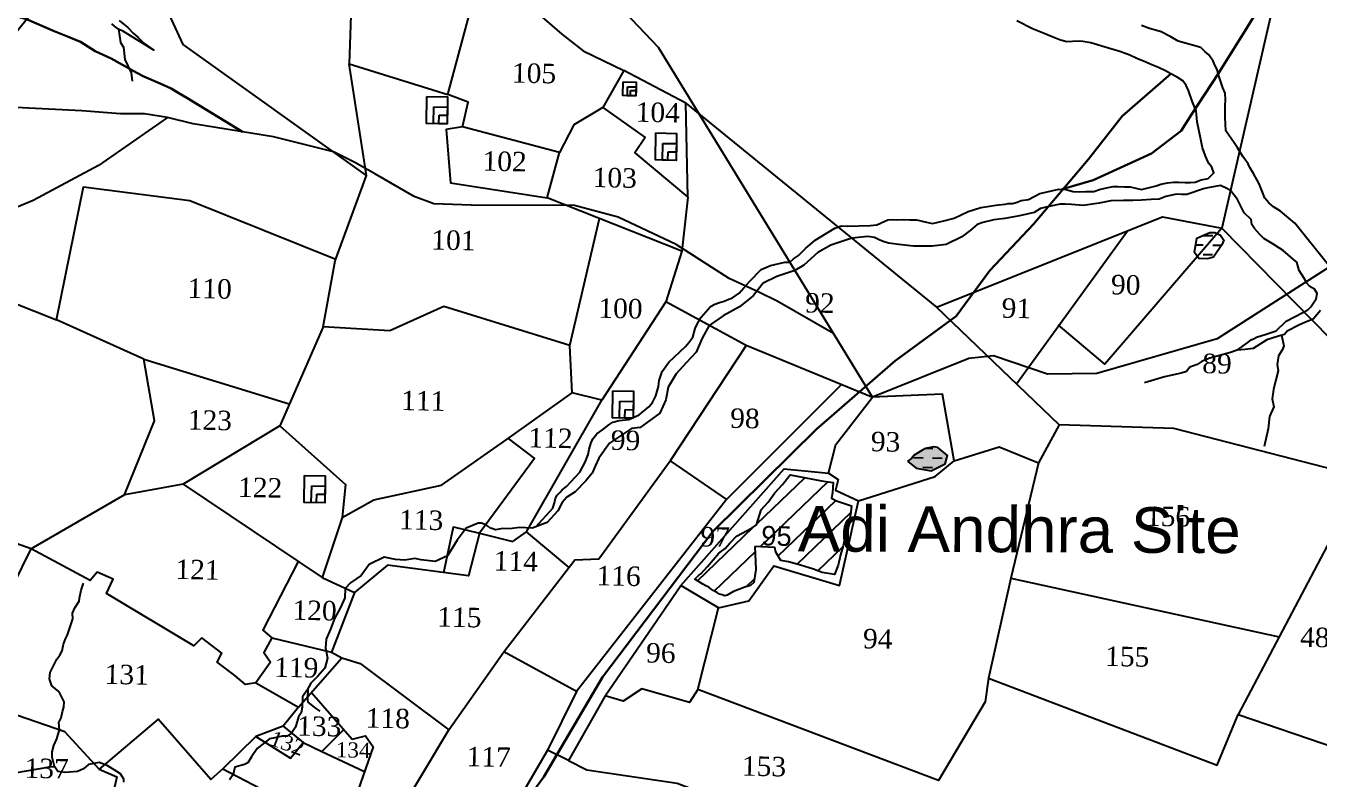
# Model space of a CAD drawing. Header units: inches. Extents: x 304037 to 460575, y 1453943 to 1639883.
# Drawn here: x 336193 to 337046, y 1598648 to 1599145 of the extents above; entities that cross this region are included whole.
import ezdxf

# ---------------------------------------------------------------- set-up
doc = ezdxf.new("R2010")
doc.units = ezdxf.units.IN
doc.header["$MEASUREMENT"] = 0
doc.linetypes.add('ACAD_ISO02W100', pattern=[15, 12, -3])
doc.linetypes.add('ACAD_ISO07W100', pattern=[3, 0, -3])
for name, color, linetype in [('CARTTRACK', 30, 'ACAD_ISO02W100'), ('NALA', 4, 'Continuous'), ('SQUAREWELL', 5, 'Continuous'), ('SURVEY_BND', 7, 'Continuous'), ('SURVEY_NO', 7, 'Continuous'), ('VILLAGE_AREA', 1, 'Continuous'), ('WATER_BODY', 4, 'Continuous')]:
    doc.layers.add(name, color=color, linetype=linetype)
doc.layers.add('FOOTPATH', color=150, linetype='ACAD_ISO07W100', lineweight=30)
doc.styles.get("Standard").update_dxf_attribs({"font": 'arial.ttf'})
pattern_1 = [(180, (-977.96986, -291.534), (-0.625, -0.625), [0.625, -0.625])]

# ---------------------------------------------------------------- blocks, each defined once
blk = doc.blocks.new('CHEPINAPI')
at = {"layer": 'VILLAGE_AREA', "linetype": 'ByBlock'}
h = blk.add_hatch(dxfattribs=at)
h.set_pattern_fill('ANSI31', color=256, scale=10, angle=180, style=0)
h.set_pattern_definition([(225, (-977.9699, -291.534), (0.8838835, -0.8838835), [])])
h.paths.add_polyline_path([(166.504, 121.722), (165.778, 120.84), (165.02, 119.956), (165.319, 119.773), (165.513, 119.664), (165.708, 119.571), (165.903, 119.477), (166.066, 119.353), (166.199, 119.259), (166.433, 119.143), (166.97, 118.933), (167.126, 118.971), (167.523, 119.236), (168.704, 119.715), (168.848, 119.859), (168.968, 120.698), (168.877, 122.212), (170.183, 122.182), (170.26, 121.882), (170.598, 121.33), (171.107, 121.263), (171.898, 121.056), (172.751, 120.81), (173.335, 120.603), (174.141, 120.481), (174.364, 121.094), (174.51, 121.785), (174.663, 122.376), (174.824, 123.201), (174.978, 123.807), (175.124, 124.428), (175.16, 125.018), (173.891, 125.428), (173.894, 125.483), (173.848, 125.507), (173.909, 125.844), (173.94, 126.542), (173.152, 126.632), (172.007, 126.819), (171.098, 126.968), (170.612, 126.334), (170.101, 125.774), (169.678, 125.139), (169.23, 124.629), (168.938, 123.597), (167.657, 122.874), (167.213, 122.391), (166.932, 122.041)])
h.paths.add_polyline_path([(168.961, 123.904), (171.295, 123.904), (171.295, 121.955), (168.961, 121.955)], flags=25)
h.paths.add_polyline_path([(170.922, 121.082), (201.525, 121.602), (201.444, 126.316), (170.842, 125.795)], flags=9)
at = {"layer": 'WATER_BODY', "linetype": 'ByBlock'}
h = blk.add_hatch(dxfattribs=at)
h.set_pattern_fill('DASH', color=256, scale=5, angle=180, style=0)
h.set_pattern_definition(pattern_1)
h.paths.add_polyline_path([(199.159, 142.679), (199.269, 143), (199.049, 143.312), (198.83, 143.417), (197.564, 141.883), (197.661, 141.757), (198.22, 141.757), (198.626, 141.867)])
h.paths.add_polyline_path([(198.83, 143.417), (198.676, 143.49), (198.347, 143.473), (197.509, 143.093), (197.365, 142.138), (197.564, 141.883)])
h = blk.add_hatch(dxfattribs=at)
h.set_pattern_fill('DASH', color=256, scale=10, style=0)
h.set_pattern_definition([(0, (-507.8973, -468.7376), (1.25, 1.25), [1.25, -1.25])])
h.paths.add_polyline_path([(76.703, -122.382), (76.536, -121.941), (76.445, -121.687), (76.17, -121.362), (76.015, -121.142), (75.76, -120.906), (75.577, -120.736), (75.467, -120.644), (75.234, -120.544), (75.093, -120.426), (74.922, -120.332), (74.694, -120.259), (74.337, -120.187), (74.097, -120.096), (73.873, -120.088), (73.607, -120.142), (73.112, -120.333), (72.865, -120.522), (72.678, -120.826), (72.648, -121.155), (72.633, -121.58), (72.815, -122.104), (73.063, -122.418), (73.375, -122.908), (73.542, -123.262), (73.808, -123.455), (73.979, -123.645), (74.15, -123.755), (74.434, -123.865), (74.761, -123.957), (75.198, -124.014), (75.704, -123.987), (76.171, -123.774), (76.323, -123.607), (76.471, -123.452), (76.555, -123.277), (76.677, -122.796), (76.726, -122.689)])
h.paths.add_polyline_path([(108.43, -115.166), (108.323, -114.669), (108.238, -114.295), (108.093, -114.049), (107.895, -113.747), (107.783, -113.613), (107.649, -113.522), (107.488, -113.421), (107.221, -113.356), (106.809, -113.41), (106.573, -113.512), (106.3, -113.688), (105.958, -114.062), (105.765, -114.677), (105.727, -115.017), (105.785, -115.296), (105.828, -115.825), (106.107, -116.21), (106.305, -116.44), (106.588, -116.633), (106.968, -116.82), (107.397, -116.948), (107.712, -117.012), (107.938, -117.03), (108.077, -116.891), (108.168, -116.672), (108.221, -116.431), (108.275, -116.035), (108.345, -115.621)])
h.paths.add_polyline_path([(-141.27, 115.744), (-141.448, 116.572), (-141.657, 117.12), (-141.938, 117.588), (-142.117, 117.657), (-142.372, 117.833), (-142.621, 117.836), (-142.956, 117.836), (-143.246, 117.612), (-143.687, 117.246), (-144.003, 116.858), (-144.379, 116.424), (-144.724, 115.979), (-145.201, 115.587), (-145.812, 115.219), (-146.202, 114.936), (-146.638, 114.544), (-146.901, 113.965), (-146.901, 113.384), (-146.756, 112.915), (-146.524, 112.697), (-146.329, 112.561), (-145.652, 112.498), (-145.277, 112.512), (-144.82, 112.526), (-144.015, 112.842), (-143.662, 113.023), (-143.427, 113.185), (-142.913, 113.399), (-142.357, 113.792), (-142.127, 114.081), (-141.647, 114.583), (-141.562, 114.76), (-141.451, 114.988)])
h.paths.add_polyline_path([(181.414, 128.452), (180.755, 128.983), (180.487, 129.019), (179.956, 128.891), (179.706, 128.757), (179.217, 128.44), (179.047, 128.221), (178.784, 128.038), (179.364, 127.581), (180.365, 127.44), (181.255, 127.922)])
h = blk.add_hatch(dxfattribs=at)
h.set_pattern_fill('DASH', color=256, scale=5, angle=180, style=0)
h.set_pattern_definition(pattern_1)
h.paths.add_polyline_path([(179.956, 128.891), (179.706, 128.757), (179.217, 128.44), (178.859, 127.979), (179.364, 127.581), (180.365, 127.44), (181.255, 127.922), (181.414, 128.452), (180.755, 128.983), (180.487, 129.019)])
at = {"layer": 'CARTTRACK', "linetype": 'ByBlock'}
for points in [[(249.972, 145.658), (245.927, 146.71), (243.884, 147.06), (240.499, 148.092), (237.162, 148.983), (235.284, 149.704), (233.736, 150.323), (232.972, 150.694), (226.293, 152.812), (223.858, 153.616), (218.162, 154.956), (213.972, 153.575), (212.085, 152.6), (211.074, 150.187), (206.298, 141.407), (198.979, 136.506), (191.102, 134.059), (187.877, 133.937), (184.285, 135.079), (182.668, 134.875), (176.398, 132.187), (161.864, 154.892), (156.044, 160.77)], [(173.754, 136.317), (170.005, 138.382), (168.836, 138.918), (166.824, 139.799), (163.28, 141.962), (159.434, 143.683), (156.541, 144.392), (149.759, 144.258), (147.311, 144.314), (146.008, 144.754), (143.422, 146.171), (142.061, 146.917), (140.636, 147.584), (136.678, 148.487), (131.375, 149.242), (129.689, 149.625), (128.156, 149.816), (126.585, 149.797), (124.037, 149.931), (119.266, 150.084), (115.31, 150.618), (113.374, 152.436), (111.215, 154.088), (107.848, 157.046)], [(129.689, 149.625), (125.201, 146.356), (120.963, 143.967), (117.033, 142.24)]]:
    blk.add_lwpolyline(points, dxfattribs=at)
at = {"layer": 'FOOTPATH', "linetype": 'ByBlock'}
for points in [[(206.816, 170.765), (204.972, 167.32), (203.611, 162.301), (200.372, 156.767), (198.687, 153.912), (196.989, 151.213), (196.332, 150.134), (194.407, 148.586), (190.605, 146.757), (188.589, 146.121)], [(134.636, 148.778), (130.912, 150.938), (130.387, 151.238), (129.887, 151.537), (129.187, 151.825), (128.075, 152.274), (127.612, 152.511), (125.891, 153.429), (124.829, 153.879), (123.854, 154.466), (122.992, 154.815), (122.117, 155.14), (120.286, 155.891), (117.892, 156.489), (117.111, 156.718), (114.998, 157.155), (111.274, 157.929), (108.838, 157.682), (107.769, 157.903), (107.037, 157.704)], [(195.567, 153.863), (192.433, 151.005), (190.273, 148.144), (186.753, 143.782), (183.936, 140.686), (181.777, 137.637), (177.829, 134.618), (172.759, 130.022), (166.086, 123.149), (159.039, 113.419), (155.323, 106.791), (153.445, 104.117), (149.877, 101.491), (150.299, 95.516), (151.961, 89.201), (152.09, 83.805)]]:
    blk.add_lwpolyline(points, dxfattribs=at)
at = {"layer": 'NALA'}
for points in [[(206.181, 141.497), (203.912, 144.204), (202.954, 144.989), (202.488, 145.259), (202.193, 145.504), (201.923, 145.823), (201.752, 146.215), (201.531, 146.755), (201.138, 147.417), (200.893, 147.809), (200.77, 148.054), (200.402, 148.52), (200.058, 149.084), (199.813, 149.403), (199.248, 150.188), (199.187, 151.064), (199.187, 151.427), (199.187, 151.835), (199.187, 152.228), (199.172, 152.667), (199.006, 153.015), (198.687, 153.912), (198.596, 154.2), (198.475, 154.442), (198.324, 154.744), (198.036, 155.152), (197.779, 155.379), (197.506, 155.621), (196.004, 156.023), (195.504, 156.295), (194.868, 156.597), (194.036, 156.839), (193.567, 157.006)], [(154.44, 123.211), (155.534, 124.459), (155.649, 124.823), (155.701, 125.114), (155.805, 125.311), (155.971, 125.498), (156.127, 125.685), (156.407, 125.913), (157.27, 126.858), (157.592, 127.532), (157.78, 128.047), (157.852, 128.39), (157.956, 128.764), (158.07, 129.075), (158.33, 129.407), (158.704, 129.688), (159.099, 130.01), (159.359, 130.186), (159.775, 130.321), (160.419, 130.404), (161.094, 130.716), (161.713, 131.263), (161.942, 131.553), (162.15, 131.989), (162.316, 132.602), (162.358, 132.996), (162.534, 133.599), (162.971, 134.211), (164.031, 135.264), (164.25, 135.533), (164.499, 135.886), (164.655, 136.457), (164.779, 136.759), (165.018, 137.226), (165.623, 137.939), (165.914, 138.095), (166.205, 138.198), (166.527, 138.302), (166.724, 138.396), (167.067, 138.541), (167.483, 138.853), (167.784, 139.206), (168.179, 139.652), (168.9, 140.436), (169.513, 140.716), (170.449, 140.955), (170.781, 140.965), (171.02, 141.173), (171.332, 141.412), (171.789, 141.869), (172.423, 142.44), (173.687, 143.261), (174.133, 143.407), (174.549, 143.407), (176.014, 143.479), (176.44, 143.531), (176.97, 143.791), (177.157, 143.884), (177.438, 143.895), (177.739, 143.895), (178.154, 143.905), (178.612, 143.905), (179.048, 143.905), (179.703, 143.78), (180.108, 143.697), (180.846, 143.895), (181.511, 144.071), (182.443, 144.53), (183.264, 144.81), (184.261, 144.987), (184.448, 145.018), (184.864, 145.06), (185.061, 145.112), (185.342, 145.112), (185.633, 145.205), (185.903, 145.33), (186.371, 145.413), (187.119, 145.817), (188.361, 146.121), (188.818, 146.121), (189.306, 145.986), (189.712, 145.976), (190.148, 146.017), (190.668, 146.017), (191.042, 146.162), (191.499, 146.277), (191.925, 146.37), (192.237, 146.37), (192.683, 146.37), (193.047, 146.37), (193.785, 146.204), (194.747, 146.484), (195.048, 146.588), (195.505, 146.682), (195.91, 146.744), (196.232, 146.744), (196.659, 146.734), (196.981, 146.734), (197.303, 146.775), (197.708, 146.931), (198.155, 147.024), (198.518, 147.408), (198.393, 147.788), (198.217, 147.996), (198.102, 148.193), (197.936, 148.567), (197.739, 149.045), (197.635, 149.584), (197.365, 150.729), (197.272, 151.456), (197.012, 152.089), (196.741, 152.783), (196.585, 153.115), (196.367, 153.416), (195.982, 153.645), (195.567, 153.863), (195.213, 154.039), (194.735, 154.247), (194.309, 154.423), (193.915, 154.6), (193.302, 154.828), (192.855, 155.025), (192.19, 155.264), (191.431, 155.461), (190.267, 155.783), (189.741, 155.87), (189.429, 155.87), (188.691, 155.829), (188.276, 155.912), (187.725, 156.119), (187.174, 156.337), (186.405, 156.628), (185.366, 157.137)], [(126.375, 155.931), (126.944, 155.48), (127.307, 155.108), (127.631, 154.843), (128.013, 154.47), (128.68, 154.029), (126.679, 155.206), (126.336, 155.362), (126.061, 155.539), (125.894, 155.705)], [(126.336, 155.362), (126.492, 154.475), (126.697, 154.18), (126.788, 153.363), (127.219, 152.501), (127.31, 151.957)], [(200.307, 135.778), (200.993, 136.291), (201.204, 136.48), (201.394, 136.575), (201.563, 136.66), (202.196, 136.871), (202.85, 137.103), (203.473, 137.746), (204.563, 138.351), (204.901, 138.52), (205.091, 138.731), (205.165, 138.868), (205.302, 139.068), (205.429, 139.269), (205.481, 139.627), (205.291, 139.901), (204.985, 140.07), (204.785, 140.281), (204.637, 140.555), (204.268, 141.1), (204.099, 141.659), (203.856, 141.849), (203.181, 142.397), (202.948, 142.545), (202.579, 142.777), (202.347, 142.914), (201.904, 143.156), (201.64, 143.42), (201.27, 143.81), (201.091, 144.063), (201.035, 144.387), (200.581, 144.83), (200.127, 145.694), (199.895, 145.979), (199.647, 146.259), (199.409, 146.39), (198.977, 146.58), (198.386, 146.454), (198.153, 146.422), (197.879, 146.338), (196.792, 145.947), (196.422, 145.947), (196.106, 145.947), (195.414, 145.789), (194.97, 145.6), (194.453, 145.578), (193.799, 145.505), (193.239, 145.473), (192.627, 145.473), (191.804, 145.42), (191.034, 145.262), (189.989, 145.083), (189.221, 145.123), (188.83, 145.155), (188.461, 145.144), (187.522, 144.912), (187.184, 144.817), (186.772, 144.564), (185.812, 144.311), (184.862, 144.132), (184.134, 144.016), (183.413, 143.824), (183.044, 143.697), (182.58, 143.286), (182.041, 142.864), (181.039, 142.337), (180.121, 142.21), (178.892, 142.186), (177.91, 142.271), (177.235, 142.344), (176.876, 142.439), (176.622, 142.545), (176.316, 142.692), (175.873, 142.745), (174.83, 142.61), (173.461, 142.123), (172.617, 141.627), (171.709, 140.773), (171.113, 140.408), (170.543, 140.208), (169.941, 139.997), (169.065, 139.533), (168.411, 138.69), (167.535, 137.951), (166.469, 137.34), (165.575, 136.685), (165.115, 135.839), (164.756, 134.917), (164.102, 134.2), (163.458, 133.451), (162.95, 132.572), (162.813, 131.729), (162.433, 130.843), (161.166, 129.873), (160.596, 129.799), (159.167, 128.805), (158.502, 127.809), (158.259, 127.281), (158.069, 126.807), (157.679, 126.301), (156.982, 125.563), (156.441, 125.21), (156.135, 124.841), (155.871, 124.303), (155.196, 123.522), (154.213, 123.118), (153.379, 123.139), (152.735, 123.054), (152.271, 123.065), (151.793, 122.968), (151.487, 123.052), (151.149, 123.279), (150.874, 123.369), (150.663, 123.379), (149.872, 123.031), (149.289, 122.228), (148.683, 121.191), (147.885, 120.805), (146.956, 120.889), (146.534, 120.963), (145.89, 120.836), (145.267, 120.868), (144.524, 121.004), (143.542, 120.498), (143.034, 119.777), (142.337, 119.281), (141.995, 118.907), (141.999, 118.276), (141.714, 117.633), (141.344, 116.905), (141.09, 116.206), (140.816, 115.531), (140.795, 114.962), (140.942, 114.284), (140.763, 113.641), (140.33, 113.103), (139.865, 112.624), (139.612, 112.139), (139.349, 111.722), (139.332, 111.026), (139.279, 110.654), (139.099, 110.393), (138.924, 109.722), (138.678, 109.312), (138.396, 109.101), (138.065, 109.107), (137.577, 108.973), (137.24, 108.921), (136.43, 108.254), (136.081, 107.706), (135.848, 107.307), (135.615, 107.191), (135, 107.008), (134.898, 106.523), (134.668, 106.161)], [(127.71, 105.871), (127.71, 106.07), (127.477, 106.403), (127.245, 106.552), (126.607, 106.938), (126.074, 107.121), (125.376, 106.972), (125.043, 106.689), (124.661, 106.507), (123.846, 106.407), (123.364, 106.473), (123.148, 106.806), (122.965, 107.404), (122.965, 107.769), (123.065, 108.168), (123.247, 108.617), (123.331, 108.932), (123.415, 109.216), (123.362, 109.703), (123.512, 110.002), (123.595, 110.418), (123.678, 110.7), (123.695, 111.066), (123.346, 111.714), (123.096, 111.897), (122.847, 112.096), (122.697, 112.545), (122.73, 112.977), (123.146, 113.849), (123.329, 114.115), (123.479, 114.414), (123.562, 114.846), (123.679, 115.212), (123.812, 115.477), (123.911, 115.793), (124.144, 116.541), (124.111, 116.906), (124.261, 117.255), (124.544, 117.697), (124.544, 117.897), (124.644, 118.428), (124.793, 118.894)], [(205.72, 138.51), (205.249, 137.933), (204.746, 137.708), (204.316, 137.504), (203.556, 137.108), (203.395, 136.884), (203.01, 136.766), (202.239, 136.498), (201.346, 135.917), (200.832, 135.832), (200.307, 135.778), (199.868, 135.628), (198.514, 135.219), (198.022, 135.016), (197.69, 134.791), (197.208, 134.609), (196.994, 134.31), (196.651, 134.192), (195.57, 133.924), (194.253, 133.518)], [(203.203, 136.825), (203.37, 136.133), (203.271, 135.879), (203.035, 135.47), (202.946, 134.9), (203.031, 134.477), (202.891, 133.888), (202.755, 133.241), (202.665, 132.639), (202.8, 132.112), (202.514, 131.465), (202.439, 130.652), (202.198, 129.493)], [(120.534, 106.335), (122.837, 106.775), (123.148, 106.806)]]:
    blk.add_lwpolyline(points, dxfattribs=at)
at = {"layer": 'NALA', "linetype": 'ByBlock'}
blk.add_lwpolyline([(140.531, 110.803), (140.263, 110.959), (139.727, 111.376), (139.69, 111.55), (139.697, 112.303)], dxfattribs=at)
at = {"layer": 'SQUAREWELL', "linetype": 'ByBlock'}
for points in [[(159.57, 152.582), (160.442, 152.582), (160.442, 151.678), (159.57, 151.678)], [(159.875, 152.264), (160.442, 152.264), (160.442, 151.678), (159.875, 151.678)], [(160.073, 152.022), (160.442, 152.022), (160.442, 151.678), (160.073, 151.678)]]:
    blk.add_lwpolyline(points, close=True, dxfattribs=at)
at = {"layer": 'SQUAREWELL'}
for points in [[(146.706, 151.356), (148.062, 151.356), (148.062, 149.582), (146.706, 149.582)], [(147.18, 150.684), (148.062, 150.684), (148.062, 149.582), (147.18, 149.582)], [(147.529, 150.142), (148.062, 150.142), (148.062, 149.582), (147.529, 149.582)], [(161.805, 149.267), (163.162, 149.267), (163.162, 147.493), (161.805, 147.493)], [(162.279, 148.595), (163.162, 148.595), (163.162, 147.493), (162.279, 147.493)], [(162.629, 148.052), (163.162, 148.052), (163.162, 147.493), (162.629, 147.493)], [(159.331, 132.26), (160.687, 132.26), (160.687, 130.486), (159.331, 130.486)], [(159.805, 131.588), (160.687, 131.588), (160.687, 130.486), (159.805, 130.486)], [(160.154, 131.046), (160.687, 131.046), (160.687, 130.486), (160.154, 130.486)], [(139.183, 126.277), (140.54, 126.277), (140.54, 124.502), (139.183, 124.502)], [(139.658, 125.604), (140.54, 125.604), (140.54, 124.502), (139.658, 124.502)], [(140.007, 125.062), (140.54, 125.062), (140.54, 124.502), (140.007, 124.502)]]:
    blk.add_lwpolyline(points, close=True, dxfattribs=at)
at = {"layer": 'SURVEY_BND'}
for points in [[(142.84, 146.078), (130.604, 154.436), (126.217, 163.517), (121.531, 166.957), (124.713, 170.878), (132.224, 168.624)], [(126.217, 163.517), (111.111, 144.096), (97.57, 134.812), (98.363, 132.654), (88.179, 123.494), (83.175, 124.004), (77.949, 108.251), (80.184, 107.485), (85.059, 119.686), (100.287, 120.694), (101.821, 122.891), (100.402, 129.577), (101.972, 133.323), (106.614, 134.977), (110.62, 140.658), (122.651, 136.159)], [(202.928, 162.092), (199.134, 143.784), (210.019, 133.127), (228.543, 125.962), (228.198, 123.978), (233.389, 122.064)], [(143.185, 160.201), (141.582, 156.567), (141.549, 153.389), (148.074, 151.508), (150.149, 159.974)], [(151.491, 158.968), (155.478, 155.643), (156.906, 154.557), (159.6, 153.325), (158.289, 150.861), (156.404, 149.681), (155.498, 147.841), (149.089, 149.401), (149.415, 151.033), (148.074, 151.508)], [(156.435, 135.175), (148.098, 137.578), (144.594, 135.892), (140.187, 136.075), (140.904, 140.433), (142.84, 146.078), (141.549, 153.389)], [(158.289, 150.861), (161.105, 148.948), (160.439, 147.927), (163.997, 145.1), (163.726, 151.259), (159.6, 153.325)], [(163.726, 151.259), (180.489, 138.202)], [(149.089, 149.401), (148.008, 149.2), (148.359, 145.702), (154.742, 144.848), (155.498, 147.841)], [(128.448, 133.702), (122.651, 136.159), (124.251, 144.937), (131.263, 144.189), (140.937, 140.528)], [(163.997, 145.1), (163.668, 141.543), (154.742, 144.848)], [(207.619, 127.865), (196.249, 130.554), (188.715, 130.634), (180.489, 138.202), (195.206, 144.436), (199.134, 143.784)], [(199.134, 143.784), (191.613, 134.68), (188.499, 137.206)], [(163.668, 141.543), (162.688, 138.189), (158.622, 131.637), (156.654, 132.073), (156.435, 135.175), (158.216, 143.561)], [(185.851, 133.269), (192.929, 143.472)], [(181.852, 128.11), (180.987, 132.496), (176.348, 132.184), (168.025, 135.409), (162.688, 138.189)], [(140.187, 136.075), (137.474, 129.503), (141.879, 125.724), (141.703, 123.549), (143.773, 124.761), (148.185, 125.816), (152.454, 128.94), (156.654, 132.073)], [(168.025, 135.409), (163.185, 127.722), (166.95, 125.259), (174.326, 132.967)], [(131.207, 125.538), (127.359, 124.749), (129.239, 129.666), (128.448, 133.702), (138.071, 130.95)], [(173.604, 127.148), (174.051, 129.04), (176.398, 132.187)], [(156.684, 120.589), (153.839, 122.872), (158.622, 131.637)], [(188.715, 130.634), (187.397, 128.097), (185.741, 120.493), (203.453, 116.987)], [(137.474, 129.503), (131.207, 125.538), (140.476, 119.577)], [(152.501, 128.975), (154.265, 127.702), (150.759, 122.726), (152.962, 122.223), (153.839, 122.872)], [(184.411, 113.877), (184.212, 112.31), (181.26, 107.09), (165.324, 112.728), (166.564, 118.13), (168.55, 118.639), (170.144, 120.975), (174.48, 119.776), (175.616, 125.356), (180.632, 127.073), (181.852, 128.11), (184.785, 129.096), (187.397, 128.097)], [(166.95, 125.259), (157.344, 112.449), (152.513, 114.946), (157.055, 121.091), (158.639, 121.187), (163.185, 127.722)], [(159.227, 112.196), (164.051, 119.542), (170.69, 127.36), (173.604, 127.148), (174.261, 126.746), (174.102, 126.026), (175.616, 125.356)], [(207.66, 125.385), (200.866, 111.823), (207.322, 109.77)], [(127.359, 124.749), (121.304, 121.08), (115.889, 122.875), (113.494, 119.891), (101.821, 122.891)], [(141.703, 123.549), (140.476, 119.577), (142.609, 118.636)], [(150.759, 122.726), (150.099, 119.897), (144.74, 120.488), (142.609, 118.636), (141.194, 114.701), (141.886, 114.342), (143.078, 113.979), (149.002, 109.748), (152.513, 114.946)], [(148.47, 120.076), (149.046, 123.096), (150.759, 122.726)], [(126.079, 106.693), (123.778, 109.1), (117.411, 111.126), (119.66, 115.746), (119.058, 116.284), (121.304, 121.08)], [(136.254, 112.577), (135.574, 112.457), (134.875, 113.029), (133.698, 113.882), (133.987, 114.474), (132.657, 115.45), (132.129, 114.922), (126.321, 118.25), (126.731, 119.197), (125.681, 119.631), (125.221, 119.069), (121.304, 121.08)], [(138.88, 120.603), (136.646, 116.035), (137.255, 115.548), (141.194, 114.701)], [(185.741, 120.493), (184.411, 113.877), (199.562, 108.466), (200.866, 111.823)], [(166.564, 118.13), (164.051, 119.542)], [(137.255, 115.548), (136.748, 114.572), (137.202, 113.943), (136.254, 112.577), (139.104, 111.037), (141.886, 114.342)], [(157.344, 112.449), (155.504, 108.496), (153.816, 105.472), (149.23, 102.249), (145.738, 103.994), (149.002, 109.748)], [(165.324, 112.728), (164.779, 111.864), (161.632, 112.708), (160.429, 111.864), (159.227, 112.196), (156.924, 107.901), (158.127, 107.313), (164.088, 106.546), (165.985, 105.878), (169.696, 103.603), (169.713, 101.733), (170.234, 101.522)], [(139.929, 112.017), (142.666, 109.008), (143.548, 109.228), (144.063, 108.527), (142.494, 103.72), (142.715, 103.328), (143.376, 103.108), (144.381, 104.295), (145.769, 104.047)], [(139.104, 111.037), (138.114, 109.758), (139.441, 108.708), (140.682, 108.14), (142.103, 109.627)], [(134.2, 106.868), (133.439, 106.159), (129.877, 110.043), (126.079, 106.693), (127.251, 106.203), (127.038, 105.117), (127.743, 104.875), (127.646, 104.268), (130.891, 104.107), (133.947, 103.305), (134.077, 102.683), (136.967, 101.427), (137.472, 102.295), (140.122, 100.971), (142.222, 102.897)], [(138.114, 109.758), (136.323, 109.053), (138.643, 107.66), (139.441, 108.708)], [(136.323, 109.053), (134.2, 106.868), (142.222, 102.897), (142.715, 103.328)], [(140.682, 108.14), (143.526, 106.882)], [(156.924, 107.901), (155.53, 108.551)]]:
    blk.add_lwpolyline(points, dxfattribs=at)
at = {"layer": 'VILLAGE_AREA'}
blk.add_lwpolyline([(168.877, 122.212), (168.968, 120.698), (168.848, 119.859), (168.63, 119.641), (168.271, 119.54), (167.523, 119.236), (167.126, 118.971), (166.97, 118.933), (166.791, 119.003), (166.62, 119.034), (166.479, 119.119), (166.199, 119.259), (166.066, 119.353), (165.903, 119.477), (165.708, 119.571), (165.513, 119.664), (165.319, 119.773), (164.976, 119.983), (165.217, 120.256), (165.358, 120.349), (165.778, 120.84), (166.504, 121.722), (166.932, 122.041), (167.213, 122.391), (167.657, 122.874), (168.67, 123.445), (168.951, 123.64), (169.23, 124.629), (169.678, 125.139), (170.101, 125.774), (170.612, 126.334), (171.098, 126.968), (172.007, 126.819), (173.152, 126.632), (173.94, 126.542), (173.909, 125.844), (173.848, 125.507), (174.171, 125.338), (174.693, 125.169), (175.161, 125.031), (175.124, 124.428), (174.978, 123.807), (174.824, 123.201), (174.663, 122.376), (174.51, 121.785), (174.364, 121.094), (174.141, 120.481), (173.335, 120.603), (172.751, 120.81), (171.898, 121.056), (171.107, 121.263), (170.598, 121.33), (170.26, 121.882), (170.183, 122.182), (168.877, 122.212)], dxfattribs=at)
at = {"layer": 'WATER_BODY', "linetype": 'ByBlock'}
for points in [[(199.049, 143.312), (199.269, 143), (199.159, 142.679), (198.626, 141.867), (198.22, 141.757), (197.661, 141.757), (197.365, 142.138), (197.509, 143.093), (198.347, 143.473), (198.676, 143.49)], [(178.784, 128.038), (179.364, 127.581), (180.365, 127.44), (181.255, 127.922), (181.414, 128.452), (180.755, 128.983), (180.487, 129.019), (179.956, 128.891), (179.706, 128.757), (179.217, 128.44), (179.047, 128.221)]]:
    blk.add_lwpolyline(points, close=True, dxfattribs=at)
at = {"layer": 'SURVEY_NO', "linetype": 'ByBlock'}
blk.add_text('Adi Andhra Site', height=3, rotation=0.9741, dxfattribs=at).set_placement((171.693, 121.948))
at = {"layer": 'SURVEY_NO', "char_height": 1.282, "width": 2.5, "attachment_point": 1}
for s, insert in [('{\\fTimes New Roman|b0|i0|c0|p18;105}', (152.26, 153.669)), ('{\\fTimes New Roman|b0|i0|c0|p18;104}', (160.444, 151.264)), ('{\\fTimes New Roman|b0|i0|c0|p18;102}', (150.446, 147.837)), ('{\\fTimes New Roman|b0|i0|c0|p18;103}', (157.705, 146.912)), ('{\\fTimes New Roman|b0|i0|c0|p18;101}', (147.187, 142.583)), ('{\\fTimes New Roman|b0|i0|c0|p18;90}', (191.921, 140.57)), ('{\\fTimes New Roman|b0|i0|c0|p18;110}', (131.235, 139.068)), ('{\\fTimes New Roman|b0|i0|c0|p18;92}', (171.844, 138.956)), ('{\\fTimes New Roman|b0|i0|c0|p18;91}', (184.767, 138.879)), ('{\\fTimes New Roman|b0|i0|c0|p18;100}', (158.261, 138.327)), ('{\\fTimes New Roman|b0|i0|c0|p18;89}', (198.03, 135.511)), ('{\\fTimes New Roman|b0|i0|c0|p18;111}', (145.419, 131.988)), ('{\\fTimes New Roman|b0|i0|c0|p18;98}', (167.074, 131.27)), ('{\\fTimes New Roman|b0|i0|c0|p18;123}', (131.425, 130.42)), ('{\\fTimes New Roman|b0|i0|c0|p18;112}', (153.836, 129.709)), ('{\\fTimes New Roman|b0|i0|c0|p18;99}', (159.256, 129.663)), ('{\\fTimes New Roman|b0|i0|c0|p18;93}', (176.353, 129.926)), ('{\\fTimes New Roman|b0|i0|c0|p18;122}', (134.823, 126.057)), ('{\\fTimes New Roman|b0|i0|c0|p18;156}', (194.537, 125.4)), ('{\\fTimes New Roman|b0|i0|c0|p18;113}', (145.453, 124.148)), ('{\\fTimes New Roman|b0|i0|c0|p18;97}', (165.278, 123.436)), ('95', (169.281, 123.583)), ('{\\fTimes New Roman|b0|i0|c0|p18;114}', (151.724, 121.568)), ('{\\fTimes New Roman|b0|i0|c0|p18;116}', (158.508, 120.739)), ('{\\fTimes New Roman|b0|i0|c0|p18;121}', (130.819, 120.577)), ('{\\fTimes New Roman|b0|i0|c0|p18;120}', (138.569, 118.056)), ('{\\fTimes New Roman|b0|i0|c0|p18;115}', (148.098, 117.804)), ('{\\fTimes New Roman|b0|i0|c0|p18;483}', (204.83, 117.653)), ('{\\fTimes New Roman|b0|i0|c0|p18;94}', (176.105, 116.957)), ('{\\fTimes New Roman|b0|i0|c0|p18;96}', (161.869, 115.728)), ('{\\fTimes New Roman|b0|i0|c0|p18;155}', (192.045, 116.131)), ('{\\fTimes New Roman|b0|i0|c0|p18;119}', (137.443, 114.282)), ('{\\fTimes New Roman|b0|i0|c0|p18;131}', (126.311, 113.584)), ('{\\fTimes New Roman|b0|i0|c0|p18;118}', (143.529, 111.064)), ('{\\fTimes New Roman|b0|i0|c0|p18;133}', (139.035, 110.447)), ('{\\fTimes New Roman|b0|i0|c0|p18;117}', (150.211, 108.667)), ('{\\fTimes New Roman|b0|i0|c0|p18;153}', (168.321, 108.422)), ('{\\fTimes New Roman|b0|i0|c0|p18;137}', (121.175, 107.302))]:
    blk.add_mtext(s, dxfattribs=dict(at, insert=insert))
at = {"layer": 'SURVEY_NO', "insert": (137.503, 109.493), "char_height": 1, "width": 2.5, "attachment_point": 1, "rotation": 341.07622}
blk.add_mtext('{\\fTimes New Roman|b0|i0|c0|p18;132}', dxfattribs=at)
at = {"layer": 'SURVEY_NO', "insert": (141.616, 108.792), "char_height": 1, "width": 2.5, "attachment_point": 1, "line_spacing_factor": 0.8}
blk.add_mtext('{\\fTimes New Roman|b0|i0|c0|p18;134}', dxfattribs=at)

msp = doc.modelspace()

# ---------------------------------------------------------------- block references
at = {"layer": 'SURVEY_BND', "linetype": 'ByBlock', "xscale": 10.02859871034559, "yscale": 10.02859871041437, "zscale": 10.02859871035882, "rotation": 358.8092314755046}
msp.add_blockref('CHEPINAPI', (334955.42, 1597611.08), dxfattribs=at)

doc.saveas('drawing.dxf')
